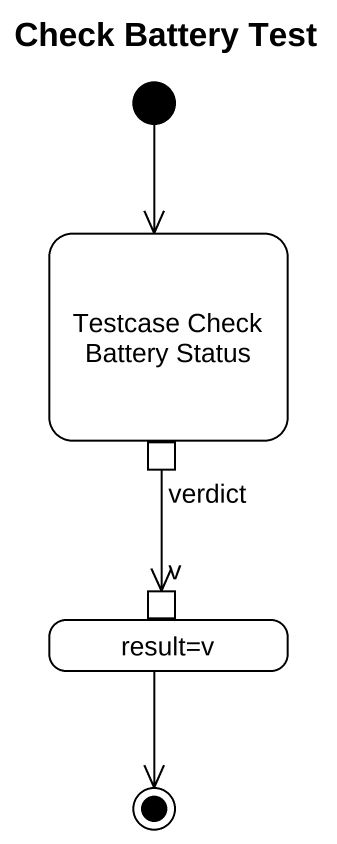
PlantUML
@startuml
title Check Battery Test
hide empty description
state "Testcase Check Battery Status" as Testcase_Check_Battery {
  state verdict <<outputPin>>
}
state "result=v" as result_v {
  state v <<inputPin>>
}
[*] --> Testcase_Check_Battery
verdict --> v
result_v --> [*]
@enduml
